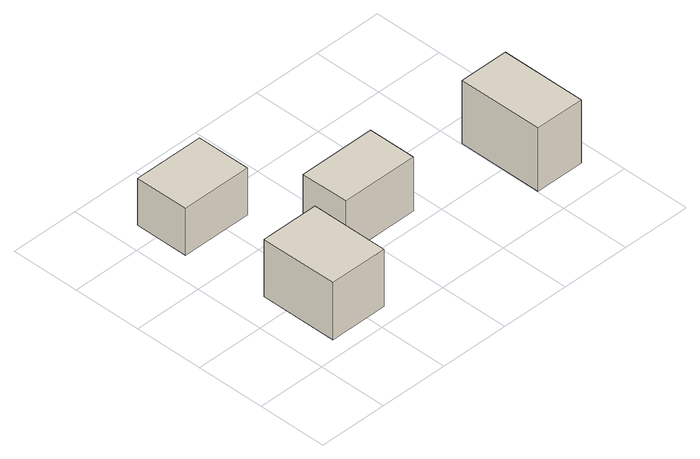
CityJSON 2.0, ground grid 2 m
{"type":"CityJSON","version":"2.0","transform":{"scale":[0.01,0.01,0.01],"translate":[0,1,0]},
"CityObjects":{
"building1":{"type":"Building","geometry":[{"type":"Solid","lod":"1","boundaries":[[[[0,1,2,3]],[[4,5,6,7]],[[3,4,7,0]],[[0,7,6,1]],[[1,6,5,2]],[[2,5,4,3]]]]}]},
"building2":{"type":"Building","geometry":[{"type":"Solid","lod":"1","boundaries":[[[[8,9,10,11]],[[12,13,14,15]],[[11,12,15,8]],[[8,15,14,9]],[[9,14,13,10]],[[10,13,12,11]]]]}]},
"building3":{"type":"Building","geometry":[{"type":"Solid","lod":"1","boundaries":[[[[16,17,18,19]],[[20,21,22,23]],[[19,20,23,16]],[[16,23,22,17]],[[17,22,21,18]],[[18,21,20,19]]]]}]},
"building4":{"type":"Building","geometry":[{"type":"Solid","lod":"1","boundaries":[[[[24,25,26,27]],[[28,29,30,31]],[[27,28,31,24]],[[24,31,30,25]],[[25,30,29,26]],[[26,29,28,27]]]]}]}
},
"vertices":[
[256,273,0],[256,50,0],[88,50,0],[88,273,0],[88,273,173],[88,50,173],[256,50,173],[256,273,173],
[272,663,0],[272,507,0],[67,507,0],[67,663,0],[67,663,141],[67,507,141],[272,507,141],[272,663,141],
[327,243,0],[327,381,0],[550,381,0],[550,243,0],[550,243,163],[550,381,163],[327,381,163],[327,243,163],
[803,333,0],[946,333,0],[946,87,0],[803,87,0],[803,87,190],[946,87,190],[946,333,190],[803,333,190]
]}
